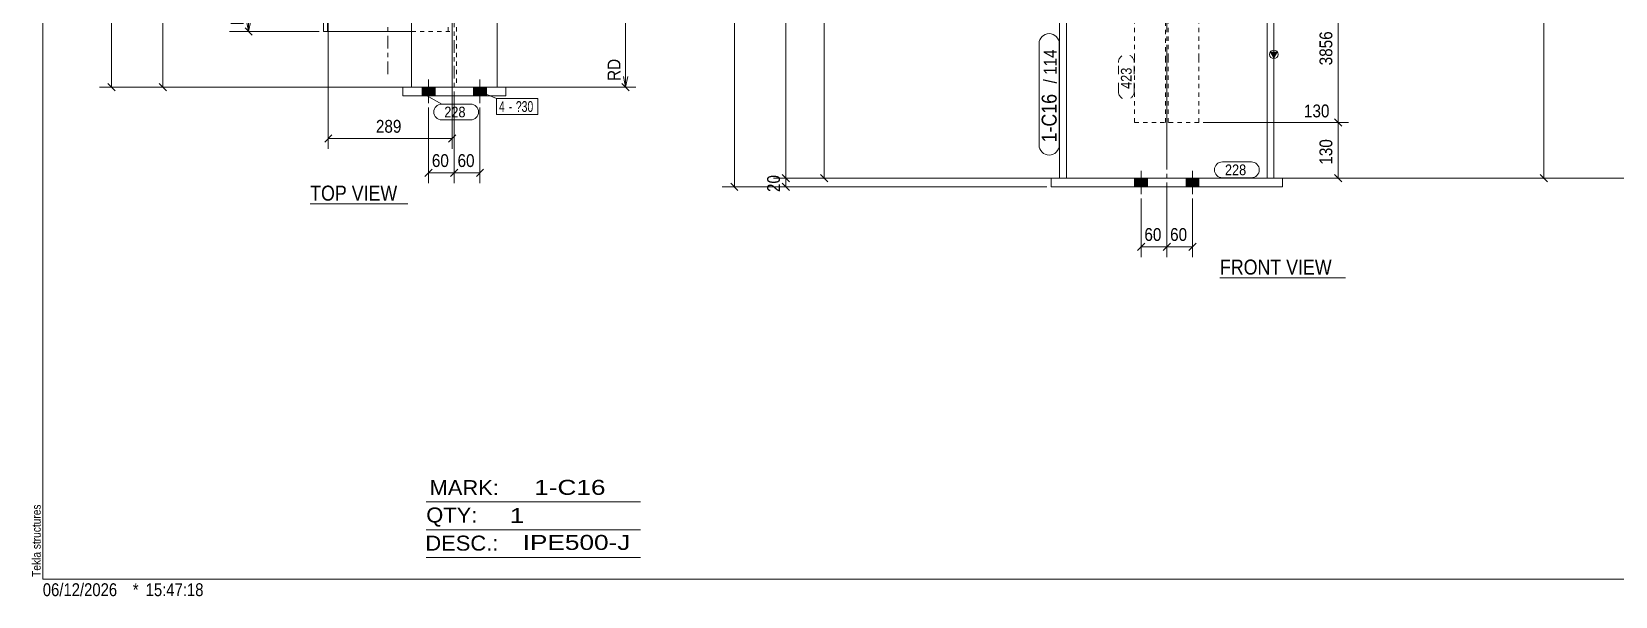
# Model space of a CAD drawing. Header units: millimetres. Extents: x 2 to 579, y 1 to 825.
# Drawn here: x 2.4 to 372.1, y 1 to 132.8 of the extents above; entities that cross this region are included whole.
import ezdxf

# ---------------------------------------------------------------- set-up
doc = ezdxf.new("R2010")
doc.units = ezdxf.units.MM
for name, pattern in [('XKITLINE00', [0]), ('XKITLINE01', [4, 1, -1, 1, -1]), ('XKITLINE02', [4, 2, -2]), ('XKITLINE03', [6, 3, -1, 1, -1])]:
    doc.linetypes.add(name, pattern=pattern)
for name, color, linetype, lineweight in [('Bolt', 3, 'Continuous', 0), ('BoltMark', 7, 'Continuous', 0), ('Dimensions', 7, 'Continuous', 0), ('DrawingSheet', 5, 'Continuous', 0), ('OtherObjectType', 7, 'Continuous', 0), ('Part', 2, 'Continuous', 0), ('PartMark', 7, 'Continuous', 0)]:
    doc.layers.add(name, color=color, linetype=linetype, lineweight=lineweight)
doc.styles.add('ARIAL', font='ARIAL.TTF')
doc.styles.add('ARIAL_NARROW', font='ARIALN.TTF')

# ---------------------------------------------------------------- blocks, each defined once
blk = doc.blocks.new('*A19')
at = {"layer": 'Bolt'}
for points in [[(262.85, 98.57), (262.85, 96.57), (259.85, 96.57), (259.85, 98.57)], [(262.85, 98.57), (262.85, 96.57), (259.85, 96.57), (259.85, 98.57)], [(274.85, 98.57), (274.85, 96.57), (271.85, 96.57), (271.85, 98.57)], [(274.85, 98.57), (274.85, 96.57), (271.85, 96.57), (271.85, 98.57)]]:
    blk.add_hatch(color=3, dxfattribs=at).paths.add_polyline_path(points, flags=17)
at = {"layer": 'Bolt', "color": 3, "linetype": 'XKITLINE00', "lineweight": 0}
for p, q in [((261.35, 100.32), (261.35, 94.82)), ((261.35, 100.32), (261.35, 94.82)), ((273.35, 100.32), (273.35, 94.82)), ((273.35, 100.32), (273.35, 94.82)), ((259.85, 98.57), (259.85, 96.57)), ((259.85, 98.57), (259.85, 96.57)), ((262.85, 98.57), (262.85, 96.57)), ((262.85, 98.57), (262.85, 96.57)), ((271.85, 98.57), (271.85, 96.57)), ((271.85, 98.57), (271.85, 96.57)), ((274.85, 98.57), (274.85, 96.57)), ((274.85, 98.57), (274.85, 96.57))]:
    blk.add_line(p, q, dxfattribs=at)
blk = doc.blocks.new('*A23')
at = {"layer": 'Part'}
blk.add_hatch(color=2, dxfattribs=at).paths.add_polyline_path([(291.55, 127.98), (293.15, 127.98), (292.35, 126.58)], flags=17)
at = {"layer": 'Part', "color": 2, "linetype": 'XKITLINE00', "lineweight": 0}
for p, q in [((242.35, 643.97), (242.35, 126.67)), ((243.95, 642.85), (243.95, 126.67)), ((290.75, 126.67), (290.75, 610.14)), ((292.35, 126.67), (292.35, 609.02)), ((242.35, 126.57), (242.35, 98.57)), ((243.95, 126.57), (243.95, 98.57)), ((290.75, 98.57), (290.75, 126.57)), ((292.35, 126.58), (291.55, 127.98)), ((291.55, 127.98), (293.15, 127.98)), ((293.15, 127.98), (292.35, 126.58)), ((292.35, 98.57), (292.35, 126.57))]:
    blk.add_line(p, q, dxfattribs=at)
at = {"layer": 'Part', "color": 7, "linetype": 'XKITLINE03', "lineweight": 0}
for p, q in [((267.35, 126.67), (267.35, 636.5)), ((267.35, 88.57), (267.35, 126.57))]:
    blk.add_line(p, q, dxfattribs=at)
at = {"layer": 'Part', "color": 7, "linetype": 'XKITLINE01', "lineweight": 0}
blk.add_line((242.35, 98.57), (292.35, 98.57), dxfattribs=at)
at = {"layer": 'Part', "color": 2, "linetype": 'XKITLINE00', "lineweight": 0}
blk.add_circle((292.35, 127.48), 1, dxfattribs=at)
blk = doc.blocks.new('*A35')
at = {"layer": 'Part', "color": 2, "linetype": 'XKITLINE00', "lineweight": 0}
for p, q in [((294.35, 98.57), (240.35, 98.57)), ((240.35, 98.57), (240.35, 96.57)), ((294.35, 96.57), (240.35, 96.57)), ((294.35, 98.57), (294.35, 96.57))]:
    blk.add_line(p, q, dxfattribs=at)
blk = doc.blocks.new('*A43')
at = {"layer": 'Part', "color": 7, "linetype": 'XKITLINE03', "lineweight": 0}
for p, q in [((267.35, 126.67), (267.35, 195.17)), ((267.35, 101.57), (267.35, 126.57))]:
    blk.add_line(p, q, dxfattribs=at)
at = {"layer": 'Part', "color": 7, "linetype": 'XKITLINE01', "lineweight": 0}
for p, q in [((259.85, 126.67), (259.85, 185.17)), ((259.85, 185.17), (274.85, 185.17)), ((267.03, 185.17), (267.03, 126.67)), ((267.68, 126.67), (267.68, 185.17)), ((274.85, 126.67), (274.85, 185.17)), ((259.85, 111.57), (259.85, 126.57)), ((267.03, 126.57), (267.03, 111.57)), ((267.68, 111.57), (267.68, 126.57)), ((274.85, 111.57), (274.85, 126.57)), ((259.85, 111.57), (274.85, 111.57))]:
    blk.add_line(p, q, dxfattribs=at)
blk = doc.blocks.new('*A58')
at = {"layer": 'Bolt'}
for points in [[(96.54, 119.83), (96.54, 117.83), (93.54, 117.83), (93.54, 119.83)], [(96.54, 119.83), (96.54, 117.83), (93.54, 117.83), (93.54, 119.83)], [(108.54, 119.83), (108.54, 117.83), (105.54, 117.83), (105.54, 119.83)], [(108.54, 119.83), (108.54, 117.83), (105.54, 117.83), (105.54, 119.83)]]:
    blk.add_hatch(color=3, dxfattribs=at).paths.add_polyline_path(points, flags=17)
at = {"layer": 'Bolt', "color": 3, "linetype": 'XKITLINE00', "lineweight": 0}
for p, q in [((93.54, 119.83), (93.54, 117.83)), ((93.54, 119.83), (93.54, 117.83)), ((95.04, 121.58), (95.04, 116.08)), ((95.04, 121.58), (95.04, 116.08)), ((96.54, 119.83), (96.54, 117.83)), ((96.54, 119.83), (96.54, 117.83)), ((105.54, 119.83), (105.54, 117.83)), ((105.54, 119.83), (105.54, 117.83)), ((107.04, 121.58), (107.04, 116.08)), ((107.04, 121.58), (107.04, 116.08)), ((108.54, 119.83), (108.54, 117.83)), ((108.54, 119.83), (108.54, 117.83))]:
    blk.add_line(p, q, dxfattribs=at)
blk = doc.blocks.new('*A62')
at = {"layer": 'Part', "color": 2, "linetype": 'XKITLINE00', "lineweight": 0}
for p, q in [((91.04, 147.83), (91.04, 119.83)), ((111.04, 147.83), (111.04, 119.83))]:
    blk.add_line(p, q, dxfattribs=at)
at = {"layer": 'Part', "color": 7, "linetype": 'XKITLINE01', "lineweight": 0}
for p, q in [((100.54, 119.83), (100.54, 147.83)), ((101.54, 147.83), (101.54, 119.83)), ((91.04, 119.83), (111.04, 119.83))]:
    blk.add_line(p, q, dxfattribs=at)
at = {"layer": 'Part', "color": 7, "linetype": 'XKITLINE03', "lineweight": 0}
blk.add_line((101.04, 109.83), (101.04, 147.83), dxfattribs=at)
blk = doc.blocks.new('*A74')
at = {"layer": 'Part', "color": 2, "linetype": 'XKITLINE00', "lineweight": 0}
for p, q in [((89.04, 117.83), (89.04, 119.83)), ((89.04, 119.83), (113.04, 119.83)), ((113.04, 119.83), (113.04, 117.83)), ((113.04, 117.83), (89.04, 117.83))]:
    blk.add_line(p, q, dxfattribs=at)
blk = doc.blocks.new('*A82')
at = {"layer": 'Part', "color": 7, "linetype": 'XKITLINE03', "lineweight": 0}
for p, q in [((85.54, 147.93), (85.54, 216.43)), ((85.54, 122.83), (85.54, 147.83))]:
    blk.add_line(p, q, dxfattribs=at)
at = {"layer": 'Part', "color": 2, "linetype": 'XKITLINE00', "lineweight": 0}
for p, q in [((91.04, 206.43), (70.54, 206.43)), ((70.54, 206.43), (70.54, 147.93)), ((71.44, 147.93), (71.44, 206.43)), ((70.54, 147.83), (70.54, 132.83)), ((71.44, 132.83), (71.44, 147.83)), ((70.54, 132.83), (91.04, 132.83))]:
    blk.add_line(p, q, dxfattribs=at)
at = {"layer": 'Part', "color": 7, "linetype": 'XKITLINE01', "lineweight": 0}
for p, q in [((91.04, 206.43), (100.54, 206.43)), ((99.64, 206.43), (99.64, 147.93)), ((100.54, 147.93), (100.54, 206.43)), ((99.64, 147.83), (99.64, 132.83)), ((100.54, 132.83), (100.54, 147.83)), ((91.04, 132.83), (100.54, 132.83))]:
    blk.add_line(p, q, dxfattribs=at)
blk = doc.blocks.new('*A123')
at = {"layer": 'DrawingSheet', "color": 5, "linetype": 'XKITLINE00', "lineweight": 0}
for p, q in [((5, 825), (5, 5)), ((5, 5), (579, 5))]:
    blk.add_line(p, q, dxfattribs=at)
at = {"layer": 'DrawingSheet', "color": 5, "style": 'ARIAL', "width": 0.85}
blk.add_text('Tekla structures', height=2, rotation=90, dxfattribs=at).set_placement((4.5, 5.5))
blk = doc.blocks.new('*A127')
at = {"layer": 'OtherObjectType', "color": 6, "linetype": 'XKITLINE00', "lineweight": 0}
for p, q in [((94.5, 23), (144.5, 23)), ((94.5, 16.5), (144.5, 16.5)), ((94.5, 10), (144.5, 10))]:
    blk.add_line(p, q, dxfattribs=at)
at = {"layer": 'OtherObjectType', "color": 6, "style": 'ARIAL_NARROW'}
for s, width, p in [('MARK:', 1.275, (95.27, 24.58)), ('1-C16', 1.525501, (119.69, 24.65)), ('QTY:', 1.275, (94.5, 18.19)), ('1', 1.525501, (113.99, 18.05)), ('DESC.:', 1.275, (94.29, 11.63)), ('IPE500-J', 1.525501, (117, 11.79))]:
    blk.add_text(s, height=3.5, dxfattribs=dict(at, width=width)).set_placement(p)
blk = doc.blocks.new('*A130')
at = {"layer": 'OtherObjectType', "color": 7, "style": 'ARIAL_NARROW', "width": 1.008832}
for s, p in [('06/12/2026', (4.99, 1)), ('*', (26, 1)), ('15:47:18', (29, 1))]:
    blk.add_text(s, height=3, dxfattribs=at).set_placement(p)
blk = doc.blocks.new('*A131')
at = {"layer": 'Dimensions', "color": 7, "linetype": 'XKITLINE00', "lineweight": 0}
for p, q in [((166.42, 96.57), (166.42, 662.49)), ((239.35, 96.57), (163.57, 96.57)), ((165.57, 97.42), (167.26, 95.72))]:
    blk.add_line(p, q, dxfattribs=at)
at = {"layer": 'Dimensions', "color": 3}
blk.add_point((166.42, 96.57), dxfattribs=at)
blk = doc.blocks.new('*A132')
at = {"layer": 'Dimensions', "color": 7, "linetype": 'XKITLINE00', "lineweight": 0}
for p, q in [((241.35, 98.57), (175.57, 98.57)), ((239.35, 96.57), (175.57, 96.57)), ((177.57, 99.42), (179.26, 97.72)), ((177.57, 97.42), (179.26, 95.72)), ((178.42, 96.57), (178.42, 98.57))]:
    blk.add_line(p, q, dxfattribs=at)
at = {"layer": 'Dimensions', "color": 3}
for p in [(178.42, 98.57), (178.42, 96.57)]:
    blk.add_point(p, dxfattribs=at)
at = {"layer": 'Dimensions', "color": 3, "style": 'ARIAL', "width": 0.85}
blk.add_text('20', height=3, rotation=90.0002, dxfattribs=at).set_placement((177.07, 95.34))
blk = doc.blocks.new('*A133')
at = {"layer": 'Dimensions', "color": 7, "linetype": 'XKITLINE00', "lineweight": 0}
for p, q in [((267.35, 97.57), (267.35, 80.17)), ((261.35, 93.82), (261.35, 80.17)), ((262.2, 83.42), (260.5, 81.72)), ((261.35, 82.57), (267.35, 82.57)), ((268.2, 83.42), (266.5, 81.72))]:
    blk.add_line(p, q, dxfattribs=at)
at = {"layer": 'Dimensions', "color": 3}
for p in [(261.35, 82.57), (267.35, 82.57)]:
    blk.add_point(p, dxfattribs=at)
at = {"layer": 'Dimensions', "color": 3, "style": 'ARIAL', "width": 0.85}
blk.add_text('60', height=3, dxfattribs=at).set_placement((262.13, 83.92))
blk = doc.blocks.new('*A134')
at = {"layer": 'Dimensions', "color": 7, "linetype": 'XKITLINE00', "lineweight": 0}
for p, q in [((267.35, 97.57), (267.35, 80.17)), ((273.35, 93.82), (273.35, 80.17)), ((268.2, 83.42), (266.5, 81.72)), ((267.35, 82.57), (273.35, 82.57)), ((274.2, 83.42), (272.5, 81.72))]:
    blk.add_line(p, q, dxfattribs=at)
at = {"layer": 'Dimensions', "color": 3}
for p in [(267.35, 82.57), (273.35, 82.57)]:
    blk.add_point(p, dxfattribs=at)
at = {"layer": 'Dimensions', "color": 3, "style": 'ARIAL', "width": 0.85}
blk.add_text('60', height=3, dxfattribs=at).set_placement((268.13, 83.92))
blk = doc.blocks.new('*A144')
at = {"layer": 'OtherObjectType', "color": 7, "linetype": 'XKITLINE00', "lineweight": 0}
blk.add_line((279.76, 75.32), (309.06, 75.32), dxfattribs=at)
at = {"layer": 'OtherObjectType', "color": 7, "style": 'ARIAL', "width": 0.85}
blk.add_text('FRONT VIEW', height=3.5, dxfattribs=at).set_placement((279.76, 76.07))
blk = doc.blocks.new('*A152')
at = {"layer": 'Dimensions', "color": 7, "linetype": 'XKITLINE00', "lineweight": 0}
for p, q in [((275.85, 111.57), (309.75, 111.57)), ((306.5, 112.42), (308.2, 110.72)), ((307.35, 98.57), (307.35, 111.57)), ((295.35, 98.57), (309.75, 98.57)), ((306.5, 99.42), (308.2, 97.72))]:
    blk.add_line(p, q, dxfattribs=at)
at = {"layer": 'Dimensions', "color": 3}
for p in [(307.35, 111.57), (307.35, 98.57)]:
    blk.add_point(p, dxfattribs=at)
at = {"layer": 'Dimensions', "color": 3, "style": 'ARIAL', "width": 0.85}
blk.add_text('130', height=3, dxfattribs=at).set_placement((299.38, 112.77))
blk.add_text('130', height=3, rotation=90.0002, dxfattribs=at).set_placement((306, 101.73))
blk = doc.blocks.new('*A153')
at = {"layer": 'Dimensions', "color": 7, "linetype": 'XKITLINE00', "lineweight": 0}
for p, q in [((306.5, 148.02), (308.2, 146.32)), ((291.55, 147.17), (309.75, 147.17)), ((307.35, 111.57), (307.35, 147.17)), ((275.85, 111.57), (309.75, 111.57)), ((306.5, 112.42), (308.2, 110.72))]:
    blk.add_line(p, q, dxfattribs=at)
at = {"layer": 'Dimensions', "color": 3}
for p in [(307.35, 147.17), (307.35, 111.57)]:
    blk.add_point(p, dxfattribs=at)
at = {"layer": 'Dimensions', "color": 3, "style": 'ARIAL', "width": 0.85}
blk.add_text('3986', height=3, dxfattribs=at).set_placement((297.15, 148.37))
blk.add_text('3856', height=3, rotation=90.0002, dxfattribs=at).set_placement((306, 124.92))
blk = doc.blocks.new('*A156')
at = {"layer": 'Dimensions', "color": 7, "linetype": 'XKITLINE00', "lineweight": 0}
for p, q in [((178.42, 98.57), (178.42, 643.97)), ((241.35, 98.57), (175.57, 98.57)), ((177.57, 99.42), (179.26, 97.72))]:
    blk.add_line(p, q, dxfattribs=at)
at = {"layer": 'Dimensions', "color": 3}
blk.add_point((178.42, 98.57), dxfattribs=at)
blk = doc.blocks.new('*A158')
at = {"layer": 'Dimensions', "color": 7, "linetype": 'XKITLINE00', "lineweight": 0}
blk.add_line((293.35, 98.57), (429.75, 98.57), dxfattribs=at)
blk = doc.blocks.new('*A160')
at = {"layer": 'Dimensions', "color": 7, "linetype": 'XKITLINE00', "lineweight": 0}
for p, q in [((414.5, 196.02), (416.2, 194.32)), ((268.35, 195.17), (417.75, 195.17)), ((415.35, 98.57), (415.35, 195.17)), ((293.35, 98.57), (417.75, 98.57)), ((414.5, 99.42), (416.2, 97.72))]:
    blk.add_line(p, q, dxfattribs=at)
at = {"layer": 'Dimensions', "color": 3}
for p in [(415.35, 195.17), (415.35, 98.57)]:
    blk.add_point(p, dxfattribs=at)
at = {"layer": 'Dimensions', "color": 3, "style": 'ARIAL', "width": 0.85}
blk.add_text('4466', height=3, dxfattribs=at).set_placement((405.15, 196.37))
blk.add_text('4466', height=3, rotation=90.0002, dxfattribs=at).set_placement((414, 142.42))
blk = doc.blocks.new('*A163')
at = {"layer": 'Dimensions', "color": 7, "linetype": 'XKITLINE00', "lineweight": 0}
for p, q in [((291.75, 191.23), (357.75, 191.23)), ((354.5, 192.08), (356.2, 190.38)), ((355.35, 98.57), (355.35, 191.23)), ((293.35, 98.57), (357.75, 98.57)), ((354.5, 99.42), (356.2, 97.72))]:
    blk.add_line(p, q, dxfattribs=at)
at = {"layer": 'Dimensions', "color": 3}
for p in [(355.35, 191.23), (355.35, 98.57)]:
    blk.add_point(p, dxfattribs=at)
at = {"layer": 'Dimensions', "color": 3, "style": 'ARIAL', "width": 0.85}
blk.add_text('4427', height=3, dxfattribs=at).set_placement((345.15, 192.43))
blk.add_text('4427', height=3, rotation=90.0002, dxfattribs=at).set_placement((354, 140.45))
blk = doc.blocks.new('*A166')
at = {"layer": 'Dimensions', "color": 7, "linetype": 'XKITLINE00', "lineweight": 0}
for p, q in [((241.35, 286.55), (184.5, 286.55)), ((186.5, 287.39), (188.2, 285.7)), ((187.35, 98.57), (187.35, 286.55)), ((241.35, 98.57), (184.5, 98.57)), ((186.5, 99.42), (188.2, 97.72))]:
    blk.add_line(p, q, dxfattribs=at)
at = {"layer": 'Dimensions', "color": 3}
for p in [(187.35, 286.55), (187.35, 98.57)]:
    blk.add_point(p, dxfattribs=at)
at = {"layer": 'Dimensions', "color": 3, "style": 'ARIAL', "width": 0.85}
blk.add_text('5380', height=3, dxfattribs=at).set_placement((188.65, 287.75))
blk.add_text('5380', height=3, rotation=90.0002, dxfattribs=at).set_placement((186, 188.11))
blk = doc.blocks.new('*A183')
at = {"layer": 'PartMark', "color": 7, "linetype": 'XKITLINE02', "lineweight": 0}
for p, q in [((256.05, 118.82), (256.05, 125.58)), ((259.75, 118.82), (259.75, 125.58))]:
    blk.add_line(p, q, dxfattribs=at)
for centre, start, end in [((257.9, 125.58), 0, 180), ((257.9, 118.82), 180, 0)]:
    blk.add_arc(centre, 1.85, start, end, dxfattribs=at)
at = {"layer": 'PartMark', "color": 3, "style": 'ARIAL', "width": 0.85}
blk.add_text('423', height=2.5, rotation=90.0002, dxfattribs=at).set_placement((259.15, 119.42))
blk = doc.blocks.new('*A187')
at = {"layer": 'PartMark', "color": 7, "linetype": 'XKITLINE00', "lineweight": 0}
for p, q in [((280.34, 102.37), (287.1, 102.37)), ((280.34, 98.67), (287.1, 98.67))]:
    blk.add_line(p, q, dxfattribs=at)
for centre, start, end in [((280.34, 100.52), 90, 270), ((287.1, 100.52), 270, 90)]:
    blk.add_arc(centre, 1.85, start, end, dxfattribs=at)
at = {"layer": 'PartMark', "color": 3, "style": 'ARIAL', "width": 0.85}
blk.add_text('228', height=2.5, dxfattribs=at).set_placement((280.94, 99.27))
blk = doc.blocks.new('*A191')
at = {"layer": 'PartMark', "color": 7, "linetype": 'XKITLINE00', "lineweight": 0}
for p, q in [((237.55, 106.32), (237.55, 129.97)), ((242.25, 106.32), (242.25, 129.97))]:
    blk.add_line(p, q, dxfattribs=at)
for centre, start, end in [((239.9, 129.97), 0, 180), ((239.9, 106.32), 180, 0)]:
    blk.add_arc(centre, 2.35, start, end, dxfattribs=at)
at = {"layer": 'PartMark', "color": 3, "style": 'ARIAL', "width": 0.85}
for s, p in [('114', (241.65, 122.69)), ('/', (241.65, 120.68))]:
    blk.add_text(s, height=3, rotation=90.0002, dxfattribs=at).set_placement(p)
at = {"layer": 'PartMark', "color": 1, "style": 'ARIAL', "width": 0.85}
blk.add_text('1-C16', height=3.5, rotation=90.0002, dxfattribs=at).set_placement((241.65, 106.92))
blk = doc.blocks.new('*A210')
at = {"layer": 'OtherObjectType', "color": 7, "linetype": 'XKITLINE00', "lineweight": 0}
blk.add_line((67.4, 92.58), (90.23, 92.58), dxfattribs=at)
at = {"layer": 'OtherObjectType', "color": 7, "style": 'ARIAL', "width": 0.85}
blk.add_text('TOP VIEW', height=3.5, dxfattribs=at).set_placement((67.4, 93.33))
blk = doc.blocks.new('*A211')
at = {"layer": 'Dimensions', "color": 7, "linetype": 'XKITLINE00', "lineweight": 0}
for p, q in [((107.04, 219.94), (143.44, 219.94)), ((140.19, 220.79), (141.89, 219.09)), ((141.04, 119.83), (141.04, 219.94)), ((141.04, 127.05), (141.04, 119.83)), ((140.54, 122.33), (141.04, 119.83)), ((141.54, 122.33), (141.04, 119.83)), ((112.04, 119.83), (143.44, 119.83)), ((112.04, 119.83), (143.44, 119.83)), ((140.19, 120.68), (141.89, 118.98))]:
    blk.add_line(p, q, dxfattribs=at)
at = {"layer": 'Dimensions', "color": 3}
for p in [(141.04, 219.94), (141.04, 119.83)]:
    blk.add_point(p, dxfattribs=at)
at = {"layer": 'Dimensions', "color": 7}
blk.add_point((141.04, 119.83), dxfattribs=at)
at = {"layer": 'Dimensions', "color": 3, "style": 'ARIAL', "width": 0.85}
blk.add_text('4501', height=3, dxfattribs=at).set_placement((126.34, 221.14))
for s, p in [('4501', (139.69, 165.44)), ('RD', (139.84, 121.28))]:
    blk.add_text(s, height=3, rotation=90.0002, dxfattribs=at).set_placement(p)
blk = doc.blocks.new('*A217')
at = {"layer": 'Dimensions', "color": 7, "linetype": 'XKITLINE00', "lineweight": 0}
for p, q in [((90.54, 212.49), (18.19, 212.49)), ((20.19, 213.34), (21.89, 211.64)), ((21.04, 119.83), (21.04, 212.49)), ((90.04, 119.83), (18.19, 119.83)), ((20.19, 120.68), (21.89, 118.98))]:
    blk.add_line(p, q, dxfattribs=at)
at = {"layer": 'Dimensions', "color": 3}
for p in [(21.04, 212.49), (21.04, 119.83)]:
    blk.add_point(p, dxfattribs=at)
at = {"layer": 'Dimensions', "color": 3, "style": 'ARIAL', "width": 0.85}
blk.add_text('4427', height=3, dxfattribs=at).set_placement((22.34, 213.69))
blk.add_text('4427', height=3, rotation=90.0002, dxfattribs=at).set_placement((19.69, 161.71))
blk = doc.blocks.new('*A219')
at = {"layer": 'Dimensions', "color": 7, "linetype": 'XKITLINE00', "lineweight": 0}
for p, q in [((66.39, 164.43), (30.19, 164.43)), ((32.19, 165.28), (33.89, 163.58)), ((33.04, 119.83), (33.04, 164.43)), ((90.04, 119.83), (30.19, 119.83)), ((32.19, 120.68), (33.89, 118.98))]:
    blk.add_line(p, q, dxfattribs=at)
at = {"layer": 'Dimensions', "color": 3}
for p in [(33.04, 164.43), (33.04, 119.83)]:
    blk.add_point(p, dxfattribs=at)
at = {"layer": 'Dimensions', "color": 3, "style": 'ARIAL', "width": 0.85}
blk.add_text('3946', height=3, dxfattribs=at).set_placement((34.34, 165.63))
blk.add_text('3946', height=3, rotation=90.0002, dxfattribs=at).set_placement((31.69, 137.68))
blk = doc.blocks.new('*A223')
at = {"layer": 'Dimensions', "color": 7, "linetype": 'XKITLINE00', "lineweight": 0}
for p, q in [((70.64, 168.43), (50.19, 168.43)), ((52.19, 169.28), (53.89, 167.58)), ((53.04, 132.83), (53.04, 168.43)), ((53.04, 140.05), (53.04, 132.83)), ((52.19, 133.68), (53.89, 131.98)), ((52.54, 135.33), (53.04, 132.83)), ((53.54, 135.33), (53.04, 132.83)), ((69.54, 132.83), (48.54, 132.83)), ((69.54, 132.83), (50.19, 132.83))]:
    blk.add_line(p, q, dxfattribs=at)
at = {"layer": 'Dimensions', "color": 3}
for p in [(53.04, 168.43), (53.04, 132.83)]:
    blk.add_point(p, dxfattribs=at)
at = {"layer": 'Dimensions', "color": 7}
blk.add_point((53.04, 132.83), dxfattribs=at)
at = {"layer": 'Dimensions', "color": 3, "style": 'ARIAL', "width": 0.85}
blk.add_text('3856', height=3, dxfattribs=at).set_placement((54.34, 169.63))
for s, p in [('3856', (51.69, 146.18)), ('RD', (51.84, 134.28))]:
    blk.add_text(s, height=3, rotation=90.0002, dxfattribs=at).set_placement(p)
blk = doc.blocks.new('*A226')
at = {"layer": 'Dimensions', "color": 7, "linetype": 'XKITLINE00', "lineweight": 0}
for p, q in [((71.64, 196.63), (71.64, 105.43)), ((100.54, 167.43), (100.54, 105.43)), ((72.49, 108.68), (70.79, 106.98)), ((71.64, 107.83), (100.54, 107.83)), ((101.39, 108.68), (99.69, 106.98))]:
    blk.add_line(p, q, dxfattribs=at)
at = {"layer": 'Dimensions', "color": 3}
for p in [(71.64, 107.83), (100.54, 107.83)]:
    blk.add_point(p, dxfattribs=at)
at = {"layer": 'Dimensions', "color": 3, "style": 'ARIAL', "width": 0.85}
blk.add_text('289', height=3, dxfattribs=at).set_placement((82.75, 109.18))
blk = doc.blocks.new('*A227')
at = {"layer": 'Dimensions', "color": 7, "linetype": 'XKITLINE00', "lineweight": 0}
for p, q in [((101.04, 118.83), (101.04, 97.43)), ((95.04, 115.08), (95.04, 97.43)), ((95.89, 100.68), (94.19, 98.98)), ((95.04, 99.83), (101.04, 99.83)), ((101.89, 100.68), (100.19, 98.98))]:
    blk.add_line(p, q, dxfattribs=at)
at = {"layer": 'Dimensions', "color": 3}
for p in [(95.04, 99.83), (101.04, 99.83)]:
    blk.add_point(p, dxfattribs=at)
at = {"layer": 'Dimensions', "color": 3, "style": 'ARIAL', "width": 0.85}
blk.add_text('60', height=3, dxfattribs=at).set_placement((95.81, 101.18))
blk = doc.blocks.new('*A228')
at = {"layer": 'Dimensions', "color": 7, "linetype": 'XKITLINE00', "lineweight": 0}
for p, q in [((101.04, 118.83), (101.04, 97.43)), ((107.04, 115.08), (107.04, 97.43)), ((101.89, 100.68), (100.19, 98.98)), ((101.04, 99.83), (107.04, 99.83)), ((107.89, 100.68), (106.19, 98.98))]:
    blk.add_line(p, q, dxfattribs=at)
at = {"layer": 'Dimensions', "color": 3}
for p in [(101.04, 99.83), (107.04, 99.83)]:
    blk.add_point(p, dxfattribs=at)
at = {"layer": 'Dimensions', "color": 3, "style": 'ARIAL', "width": 0.85}
blk.add_text('60', height=3, dxfattribs=at).set_placement((101.81, 101.18))
blk = doc.blocks.new('*A231')
at = {"layer": 'BoltMark', "color": 7, "linetype": 'XKITLINE00', "lineweight": 0}
for p, q in [((107.04, 118.83), (110.88, 117.15)), ((110.88, 117.15), (120.57, 117.15)), ((110.88, 113.45), (110.88, 117.15)), ((120.57, 113.45), (120.57, 117.15)), ((110.88, 113.45), (120.57, 113.45))]:
    blk.add_line(p, q, dxfattribs=at)
at = {"layer": 'BoltMark', "color": 3, "style": 'ARIAL_NARROW', "width": 0.85}
for s, p in [('4', (111.48, 114.05)), ('-', (113.75, 114.05)), ('?30', (115.41, 114.05))]:
    blk.add_text(s, height=2.5, dxfattribs=at).set_placement(p)
blk = doc.blocks.new('*A238')
at = {"layer": 'PartMark', "color": 7, "linetype": 'XKITLINE00', "lineweight": 0}
for p, q in [((93.87, 118.26), (98.11, 115.87)), ((98.11, 115.87), (104.87, 115.87)), ((98.11, 112.17), (104.87, 112.17))]:
    blk.add_line(p, q, dxfattribs=at)
for centre, start, end in [((98.11, 114.02), 90, 270), ((104.87, 114.02), 270, 90)]:
    blk.add_arc(centre, 1.85, start, end, dxfattribs=at)
at = {"layer": 'PartMark', "color": 3, "style": 'ARIAL', "width": 0.85}
blk.add_text('228', height=2.5, dxfattribs=at).set_placement((98.71, 112.77))

msp = doc.modelspace()

# ---------------------------------------------------------------- block references
at = {"lineweight": 0}
for name in ['*A123', '*A131', '*A156', '*A158', '*A166', '*A211', '*A217', '*A82', '*A226', '*A160', '*A43', '*A163', '*A223', '*A219', '*A153', '*A191', '*A183', '*A74', '*A58', '*A227', '*A228', '*A231', '*A238', '*A152', '*A19', '*A187', '*A210', '*A132', '*A35', '*A133', '*A134', '*A144', '*A127', '*A130']:
    msp.add_blockref(name, (0, 0), dxfattribs=at)
at = {"layer": 'Part', "lineweight": 0}
for name in ['*A62', '*A23']:
    msp.add_blockref(name, (0, 0), dxfattribs=at)

doc.saveas('drawing.dxf')
